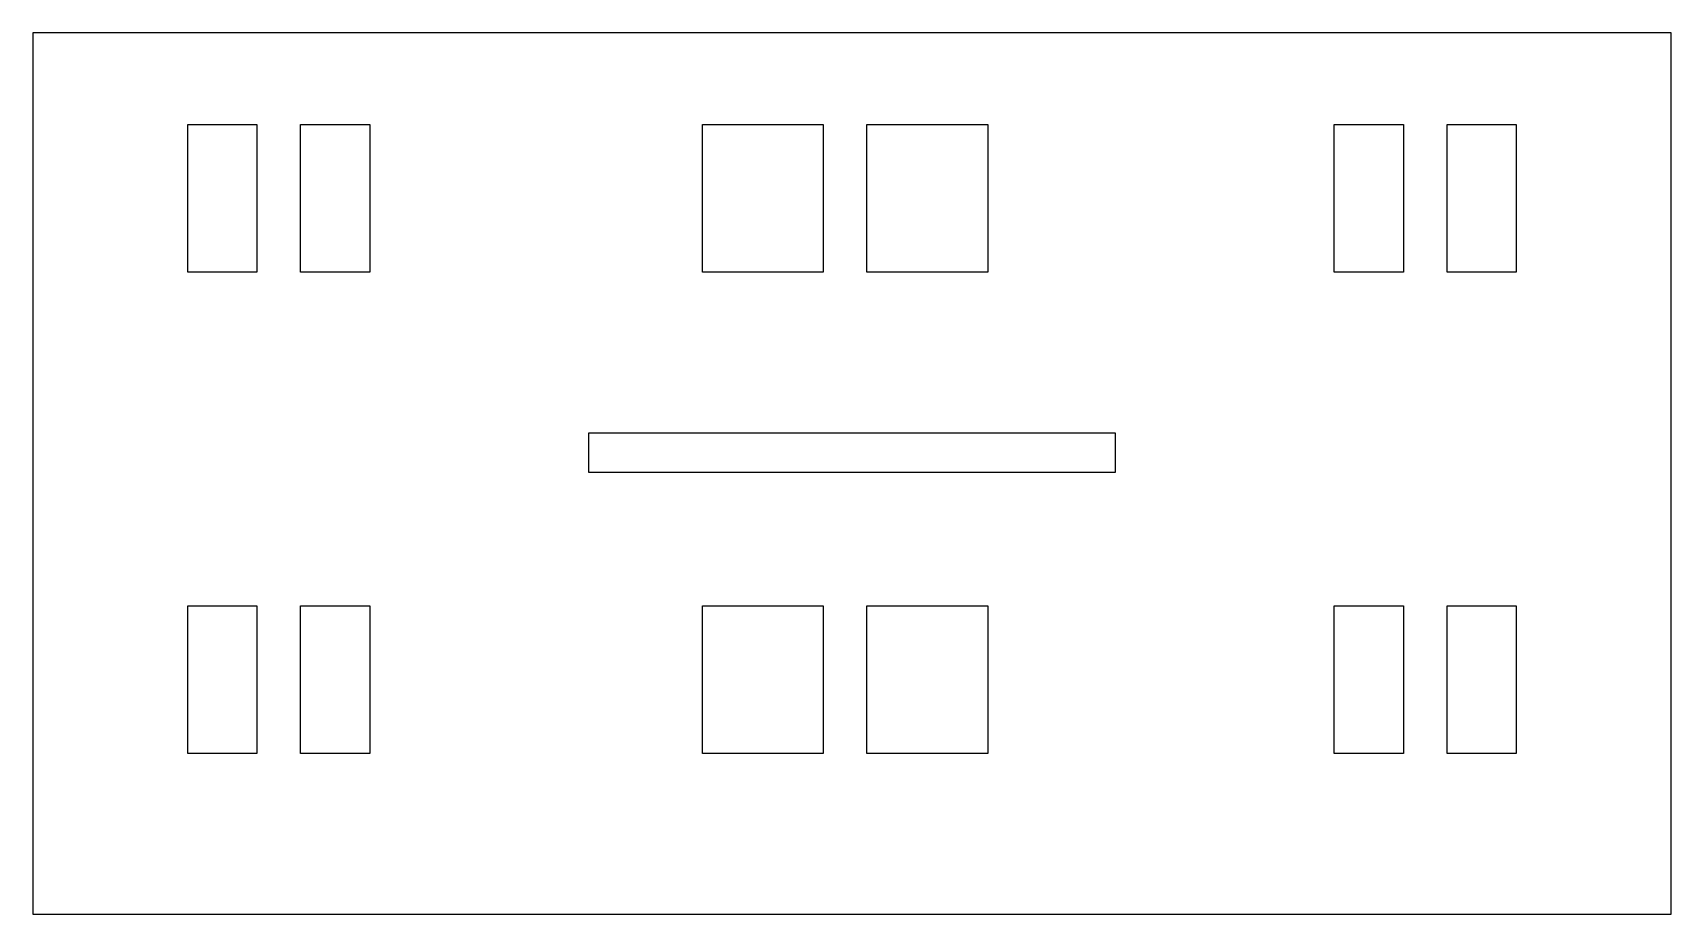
# Model space of a CAD drawing. Header units: millimetres. Extents: x -21.7 to 21.7, y -11.7 to 11.7.
import ezdxf

# ---------------------------------------------------------------- set-up
doc = ezdxf.new("R2010")
doc.units = ezdxf.units.MM
doc.layers.get('0').update_dxf_attribs({"linetype": 'CONTINUOUS'})

msp = doc.modelspace()

# ---------------------------------------------------------------- linework, layer by layer
for p, q in [((21.652, 11.652), (-21.652, 11.652)), ((-21.652, 11.652), (-21.652, -11.652)), ((21.652, -11.652), (21.652, 11.652)), ((-17.558, 5.32), (-17.558, 9.225)), ((-17.558, 9.225), (-15.727, 9.225)), ((-15.727, 9.225), (-15.727, 5.32)), ((-14.577, 5.32), (-14.577, 9.225)), ((-14.577, 9.225), (-12.745, 9.225)), ((-12.745, 9.225), (-12.745, 5.32)), ((-3.955, 9.225), (-0.759, 9.225)), ((-3.955, 5.32), (-3.955, 9.225)), ((-0.759, 9.225), (-0.759, 5.32)), ((0.391, 5.32), (0.391, 9.225)), ((0.391, 9.225), (3.586, 9.225)), ((3.586, 9.225), (3.586, 5.32)), ((12.745, 5.32), (12.745, 9.225)), ((12.745, 9.225), (14.577, 9.225)), ((14.577, 9.225), (14.577, 5.32)), ((15.727, 5.32), (15.727, 9.225)), ((15.727, 9.225), (17.558, 9.225)), ((17.558, 9.225), (17.558, 5.32)), ((-15.727, 5.32), (-17.558, 5.32)), ((-12.745, 5.32), (-14.577, 5.32)), ((-0.759, 5.32), (-3.955, 5.32)), ((3.586, 5.32), (0.391, 5.32)), ((14.577, 5.32), (12.745, 5.32)), ((17.558, 5.32), (15.727, 5.32)), ((-6.957, 1.075), (6.957, 1.075)), ((-6.957, 0.025), (-6.957, 1.075)), ((6.957, 1.075), (6.957, 0.025)), ((6.957, 0.025), (-6.957, 0.025)), ((-17.558, -3.502), (-15.727, -3.502)), ((-17.558, -7.407), (-17.558, -3.502)), ((-15.727, -3.502), (-15.727, -7.407)), ((-14.577, -7.407), (-14.577, -3.502)), ((-14.577, -3.502), (-12.745, -3.502)), ((-12.745, -3.502), (-12.745, -7.407)), ((-3.955, -3.502), (-0.759, -3.502)), ((-3.955, -7.407), (-3.955, -3.502)), ((-0.759, -3.502), (-0.759, -7.407)), ((0.391, -7.407), (0.391, -3.502)), ((0.391, -3.502), (3.586, -3.502)), ((3.586, -3.502), (3.586, -7.407)), ((12.745, -3.502), (14.577, -3.502)), ((12.745, -7.407), (12.745, -3.502)), ((14.577, -3.502), (14.577, -7.407)), ((15.727, -7.407), (15.727, -3.502)), ((15.727, -3.502), (17.558, -3.502)), ((17.558, -3.502), (17.558, -7.407)), ((-15.727, -7.407), (-17.558, -7.407)), ((-12.745, -7.407), (-14.577, -7.407)), ((-0.759, -7.407), (-3.955, -7.407)), ((3.586, -7.407), (0.391, -7.407)), ((14.577, -7.407), (12.745, -7.407)), ((17.558, -7.407), (15.727, -7.407)), ((-21.652, -11.652), (21.652, -11.652))]:
    msp.add_line(p, q)

doc.saveas('drawing.dxf')
